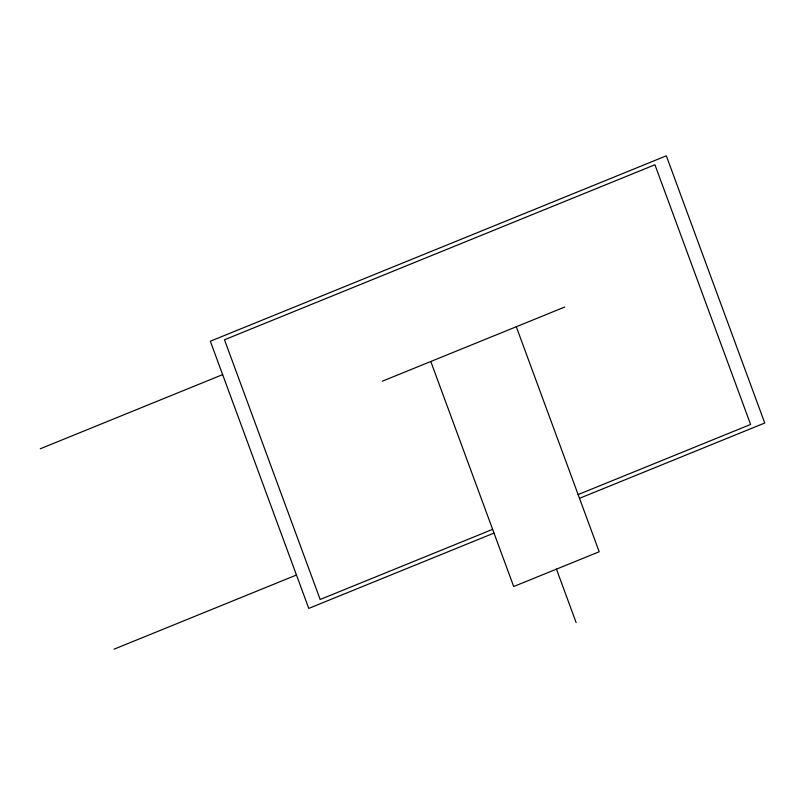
<?xml version="1.0" encoding="UTF-8"?>
<svg xmlns="http://www.w3.org/2000/svg" width="805" height="805" viewBox="0 0 805 805"><rect width="100%" height="100%" fill="white"/><g stroke="black" fill="none" stroke-linecap="round" stroke-linejoin="round"><path stroke-width="1.21" d="M40.25 448.788L222.643 374.627M382.345 381.198L564.738 307.037M114.079 649.172L296.461 575.012M492.63 529.348L320.159 599.473L224.484 339.78L654.928 164.763L750.602 424.456L578.131 494.582M494.008 533.081L308.768 608.399L210.336 341.229L666.319 155.828L764.75 423.007L579.509 498.325M516.287 326.729L599.192 551.757L513.701 586.523L430.796 361.495M556.446 569.135L576.128 622.567"/></g></svg>
